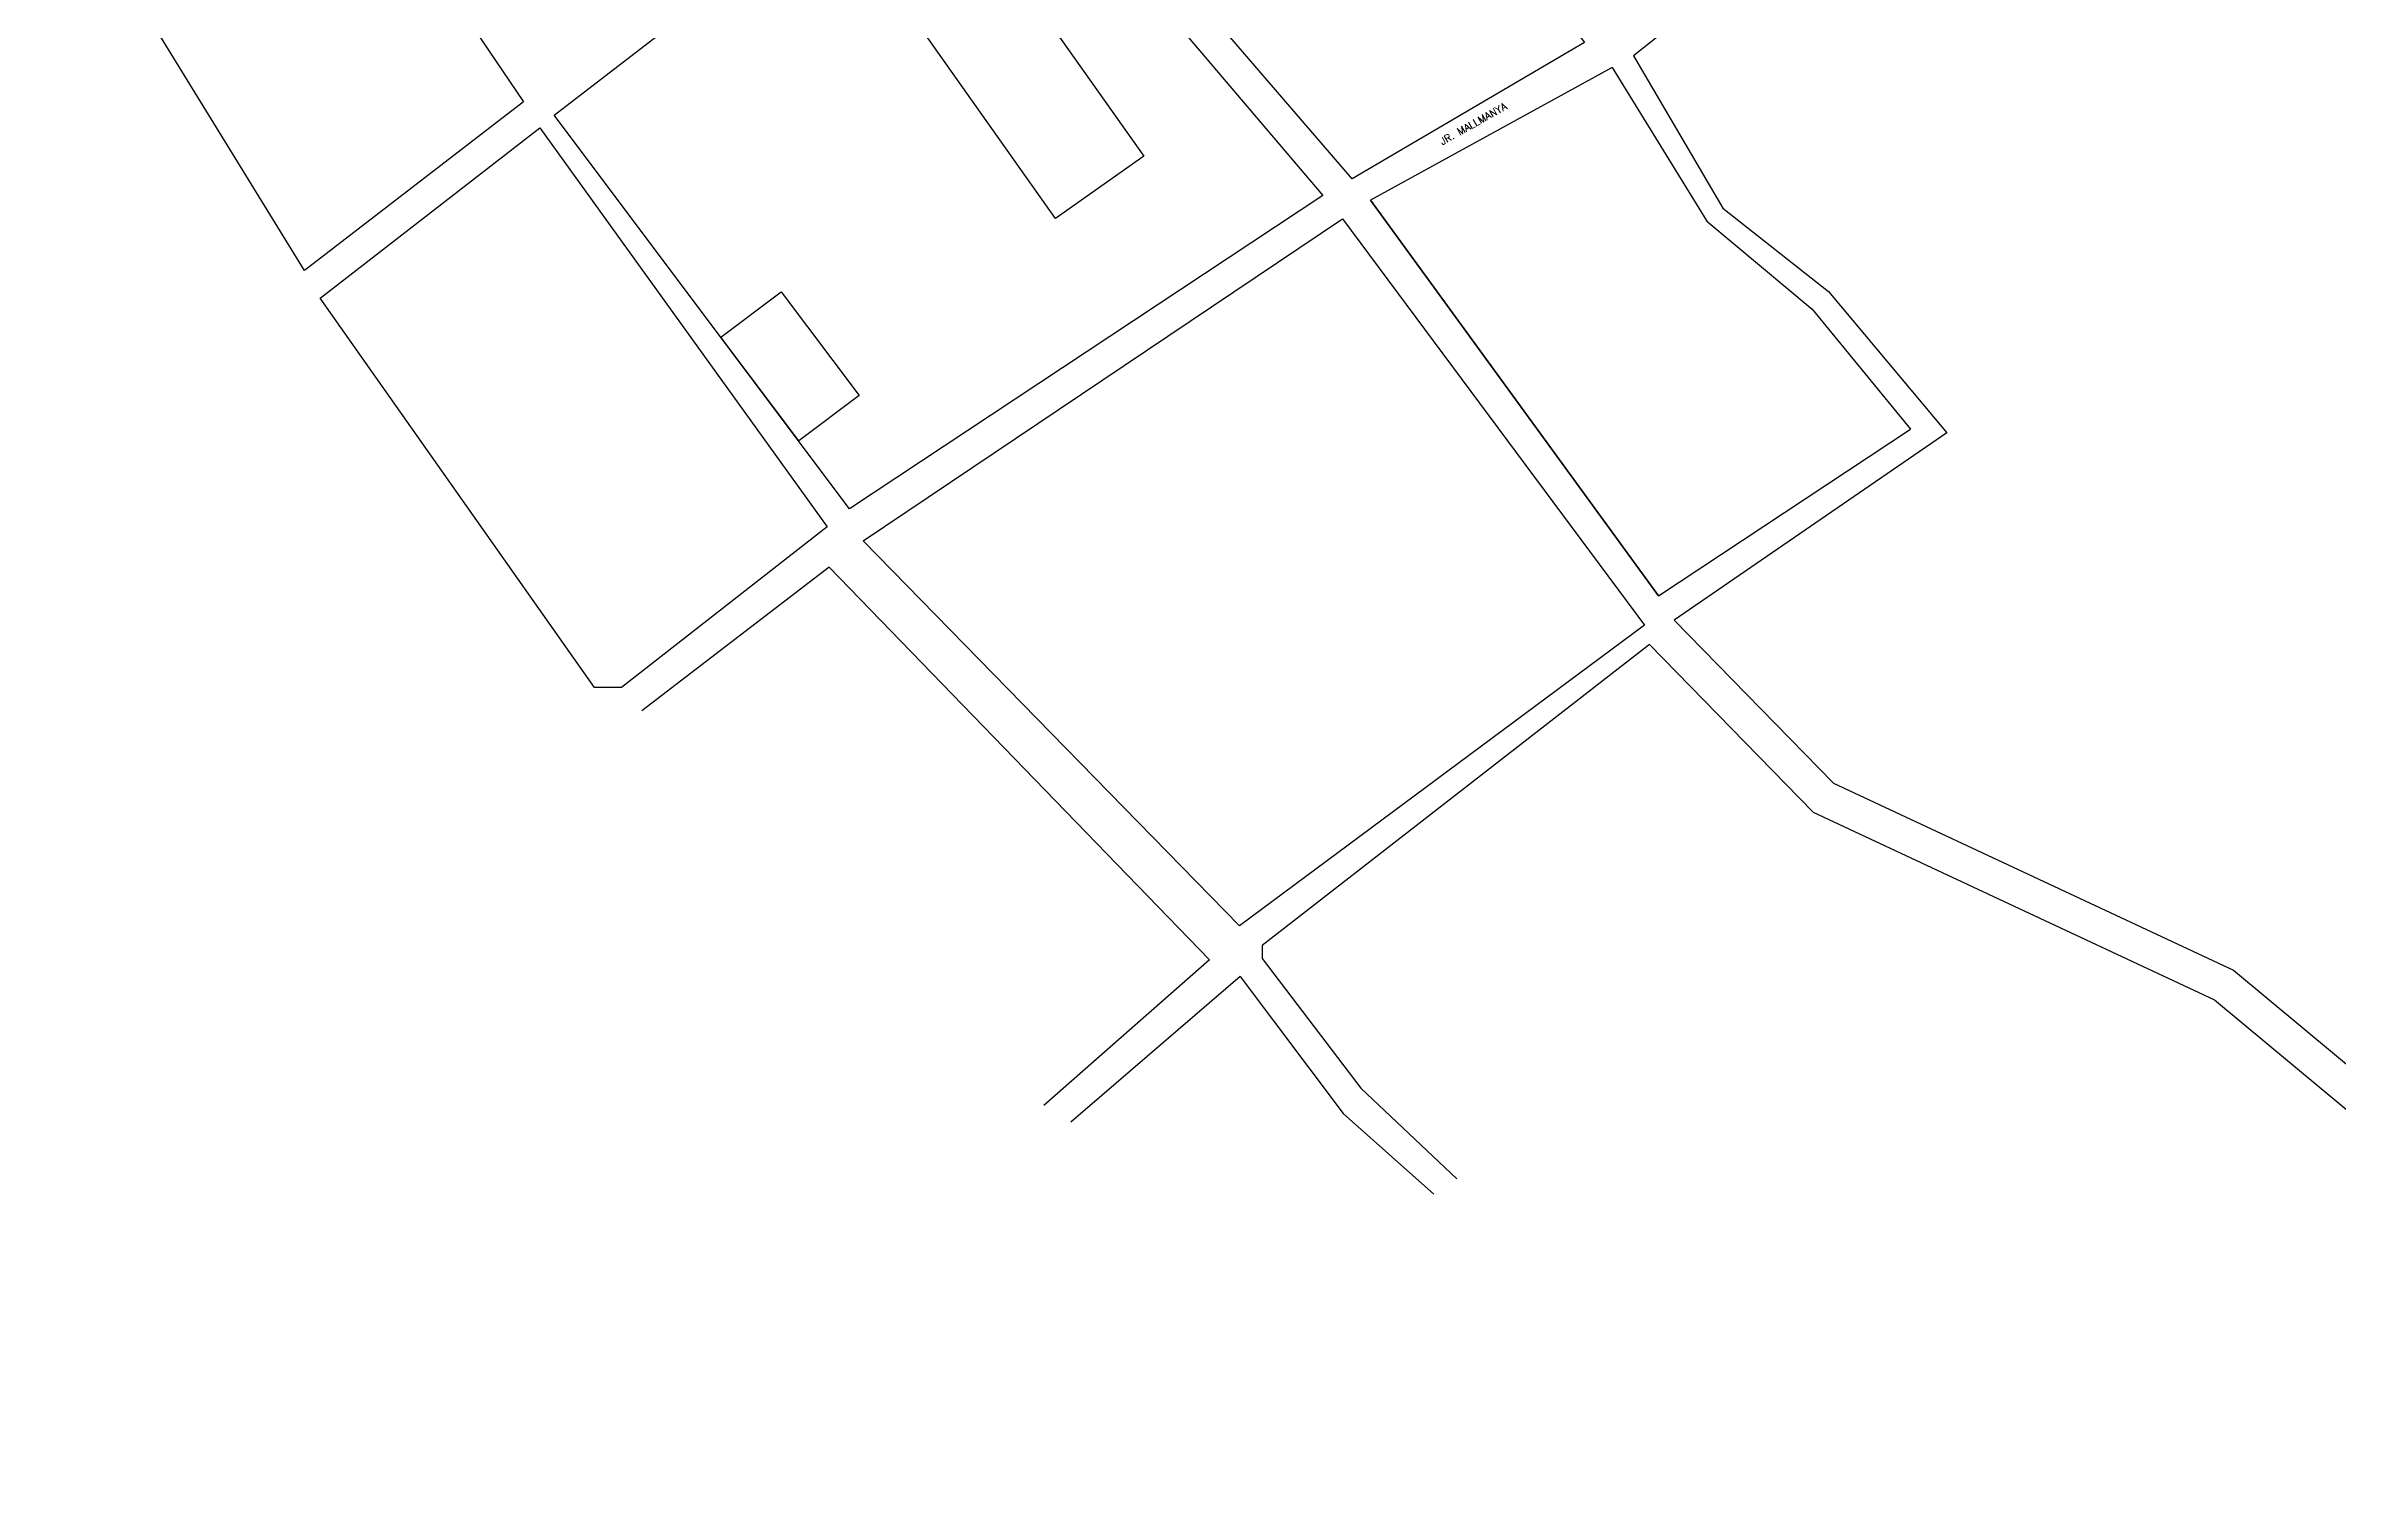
# Model space of a CAD drawing. Header units: millimetres. Extents: x 759886 to 760567, y 8424917 to 8425825.
# Drawn here: x 759923.9 to 760253.6, y 8425371.1 to 8425579.3 of the extents above; entities that cross this region are included whole.
import ezdxf

# ---------------------------------------------------------------- set-up
doc = ezdxf.new("R2010")
doc.units = ezdxf.units.MM
doc.layers.add('Texto calles', color=7, linetype='Continuous', lineweight=18)
doc.styles.get("Standard").update_dxf_attribs({"font": 'simplex.shx'})

msp = doc.modelspace()

# ---------------------------------------------------------------- linework, layer by layer
msp.add_line((760197.34739, 8425523.61735), (760158.1249, 8425496.63198))
at = {"flags": 128}
for points in [[(760097.64397, 8425642.33449), (760145.20137, 8425579.78466), (760111.80656, 8425560.13923), (760061.71359, 8425618.37807), (760097.50225, 8425642.24)], [(759954.28895, 8425627.79337), (759992.59264, 8425571.26403), (759961.05647, 8425546.94749), (759923.85864, 8425607.50161), (759954.28895, 8425627.79337)], [(760057.88725, 8425616.23691), (760107.56604, 8425557.74551), (760039.49281, 8425512.67638), (759996.97334, 8425569.34303), (760057.88725, 8425616.23691)], [(760177.66956, 8425598.06059), (760152.27056, 8425577.84847), (760165.09682, 8425555.91305), (760180.32175, 8425543.94341), (760197.34739, 8425523.61735)], [(760149.21648, 8425576.16042), (760114.41881, 8425557.10218)], [(760149.21648, 8425576.16042), (760162.8054, 8425554.07248), (760177.98767, 8425541.40775), (760192.09851, 8425524.14843)], [(760155.88282, 8425500.15506), (760192.09851, 8425524.14843)], [(760091.24379, 8425447.76776), (760036.55338, 8425504.27062), (760009.58099, 8425483.56834)], [(760154.54685, 8425493.13949), (760098.84881, 8425449.82982), (760098.84881, 8425447.92232), (760113.01713, 8425429.28107), (760126.86075, 8425416.24668)], [(760091.24379, 8425447.76776), (760067.44511, 8425426.77902)], [(760095.67294, 8425445.33569), (760071.3289, 8425424.39181)], [(760095.67294, 8425445.33569), (760110.47157, 8425425.62513), (760123.51928, 8425414.02143)]]:
    msp.add_lwpolyline(points, dxfattribs=at)
for points in [[(760047.20642, 8425585.46068), (760059.91776, 8425594.43223), (760081.80238, 8425563.42502), (760069.09104, 8425554.45347)], [(760029.64747, 8425543.91245), (760040.8438, 8425528.99086), (760032.17535, 8425522.42852), (760020.97903, 8425537.35011)]]:
    msp.add_lwpolyline(points, close=True)
for points in [[(759963.30304, 8425542.96707), (759994.91864, 8425567.48292), (760036.26014, 8425510.05791), (760006.65092, 8425486.92296), (760002.77694, 8425486.92296)], [(760114.41881, 8425557.10218), (760155.88282, 8425500.15506)], [(760110.40829, 8425554.39907), (760153.84429, 8425495.91755), (760095.58778, 8425452.64868), (760041.41752, 8425508.04819)]]:
    msp.add_lwpolyline(points, close=True, dxfattribs=at)
for points in [[(760158.1249, 8425496.63198), (760181.04011, 8425473.15536), (760238.56284, 8425446.26895), (760287.89142, 8425405.2402), (760320.15304, 8425357.8457), (760358.10788, 8425331.30478), (760442.67735, 8425253.26932), (760566.88296, 8425149.94597), (760566.88296, 8425054.42221), (760552.98858, 8424973.72337), (760547.87808, 8424962.35265), (760544.87168, 8424955.6635), (760536.96019, 8424950.28577), (760513.26604, 8424945.64466), (760473.78406, 8424927.89286), (760411.03264, 8424917.44511)], [(760154.54685, 8425493.13949), (760178.09806, 8425469.01128), (760235.86139, 8425442.01241), (760284.15368, 8425401.84559), (760316.53595, 8425354.27384), (760354.96556, 8425327.40093), (760439.38101, 8425249.50759), (760561.88296, 8425147.60146), (760561.88296, 8425054.84951), (760548.16851, 8424975.19565), (760543.31753, 8424964.40237), (760540.89101, 8424959.00344), (760534.99531, 8424954.99591), (760511.74036, 8424950.44083), (760472.32421, 8424932.71863), (760410.21147, 8424922.37721)]]:
    msp.add_lwpolyline(points)

# ---------------------------------------------------------------- texts
at = {"layer": 'Texto calles'}
msp.add_text('JR. MALLMANYA', height=1.0546875, rotation=29.3724101, dxfattribs=at).set_placement((760124.76286, 8425564.97807, -3620.5))

doc.saveas('drawing.dxf')
